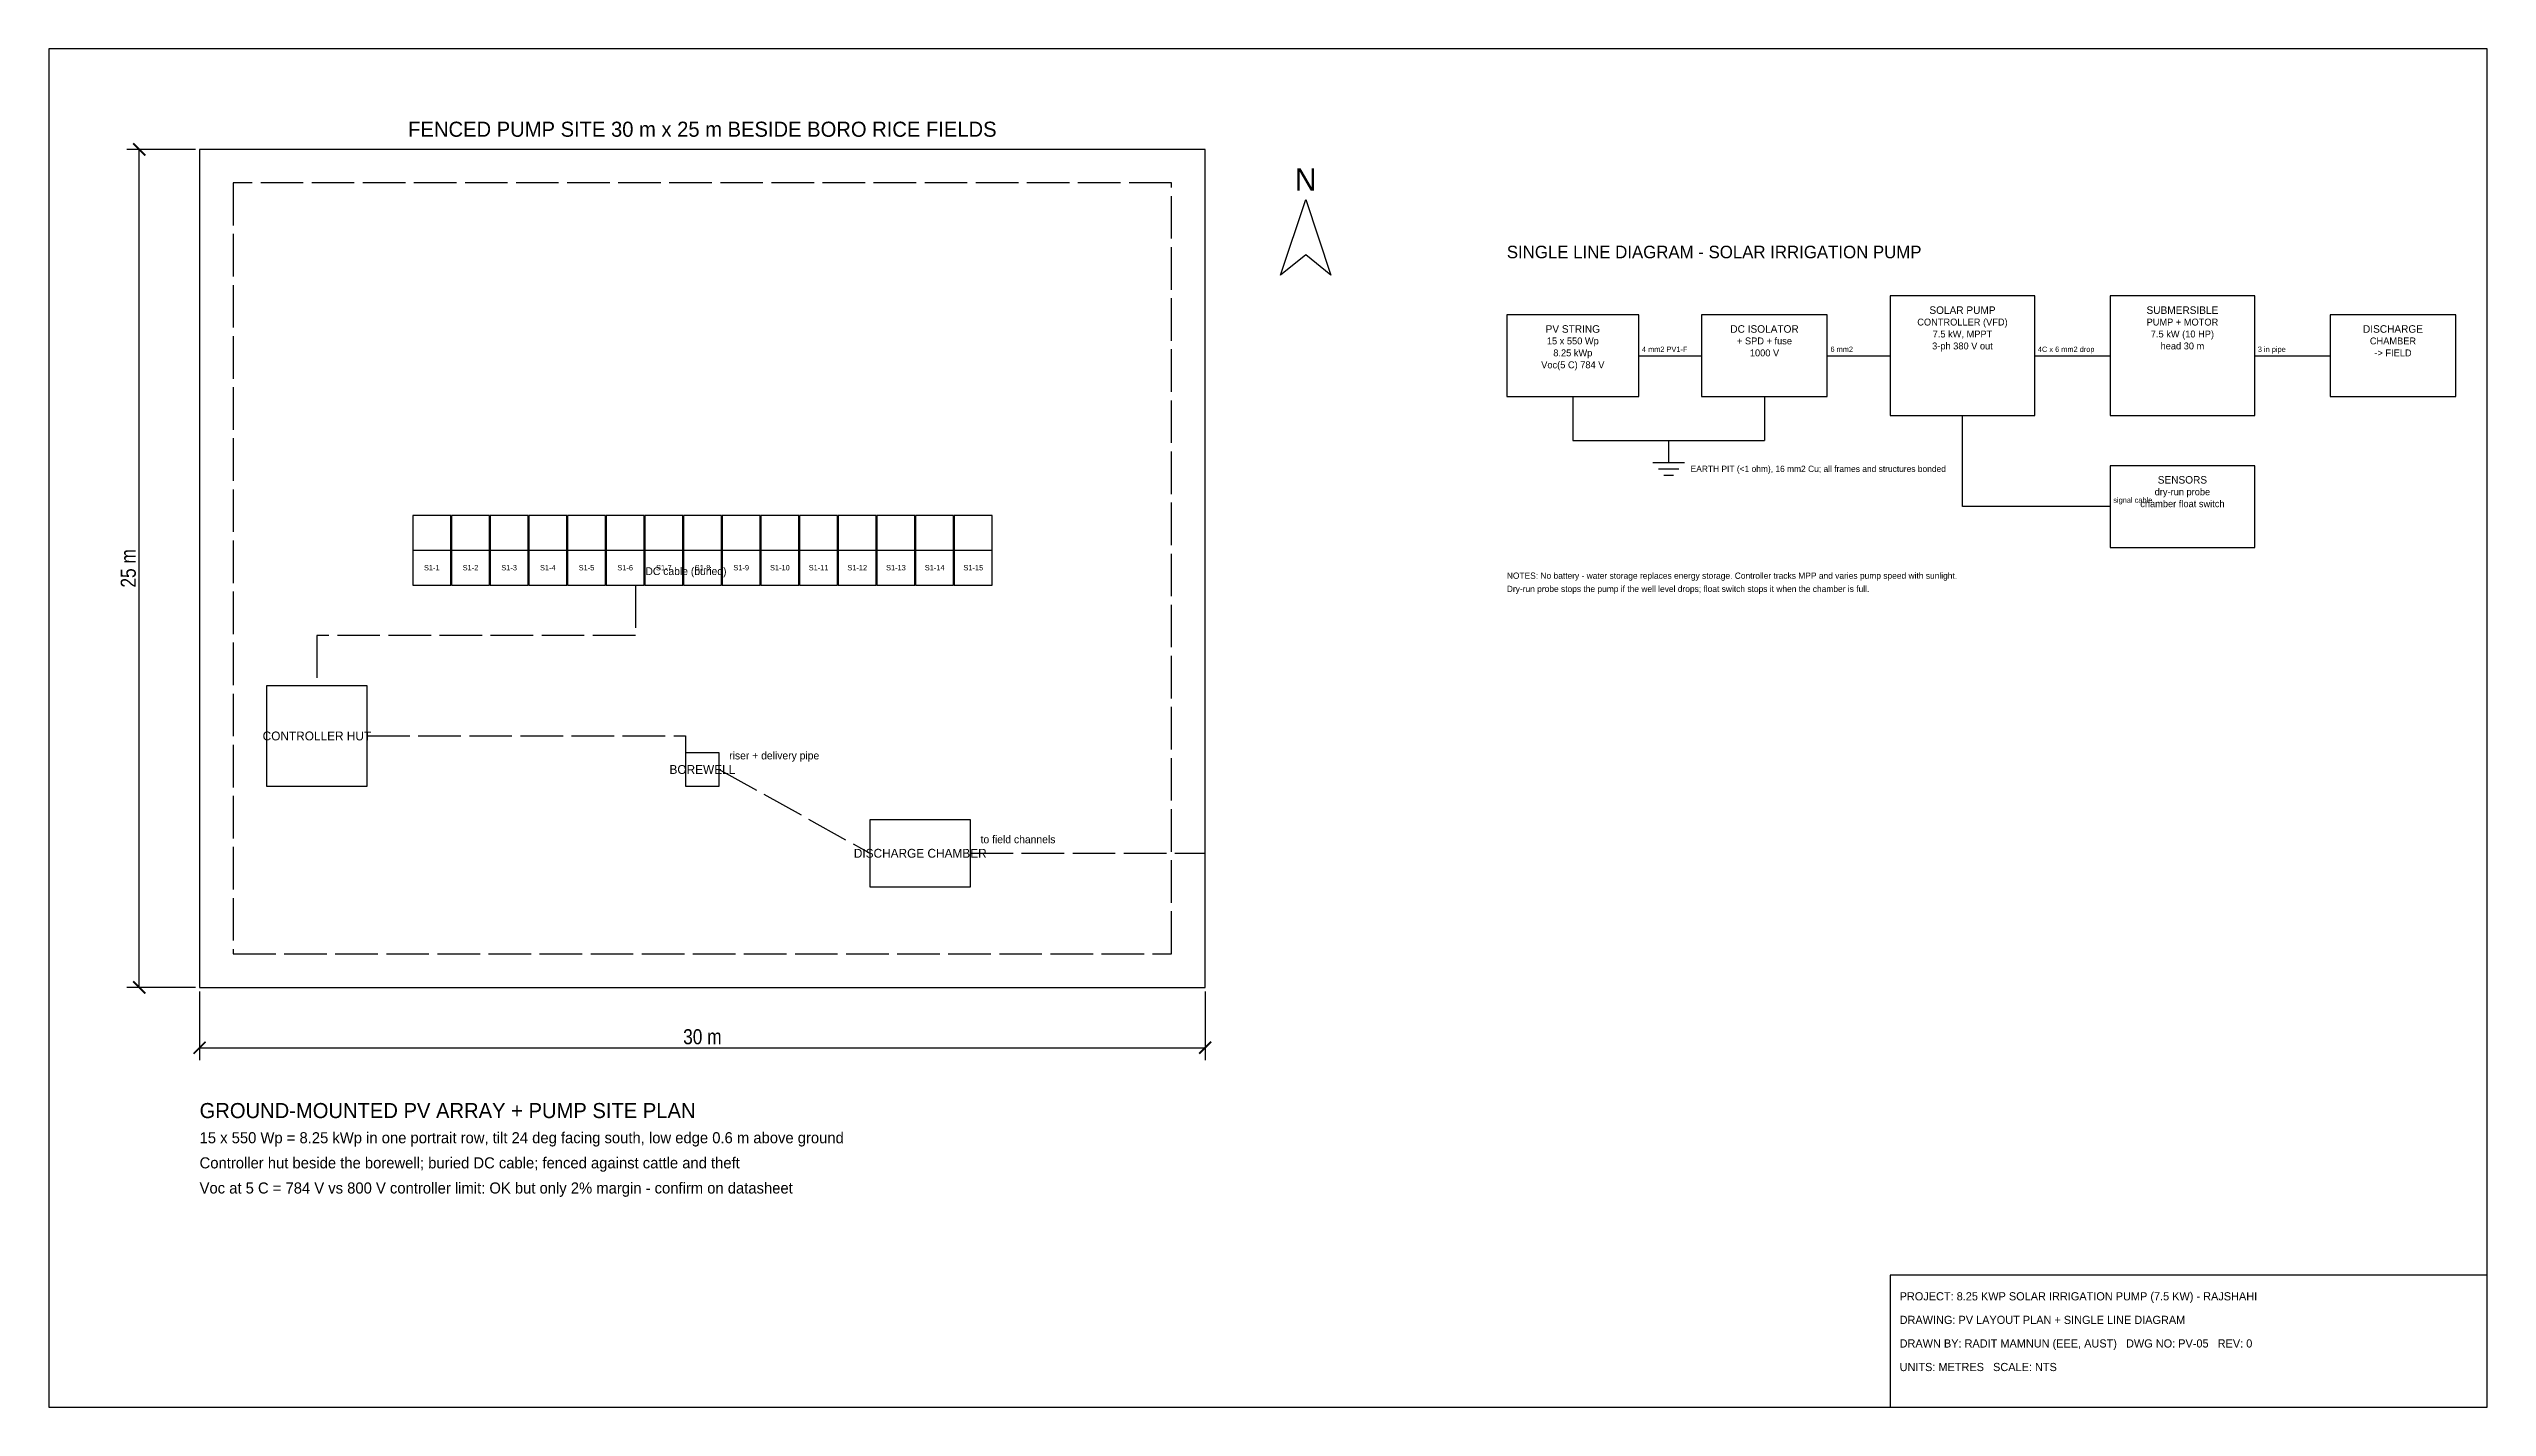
# Model space of a CAD drawing. Header units: metres. Extents: x -4.5 to 68.2, y -12.5 to 28.
import ezdxf
from ezdxf.enums import TextEntityAlignment as Align

# ---------------------------------------------------------------- set-up
doc = ezdxf.new("R2010")
doc.units = ezdxf.units.M
doc.linetypes.add('DASHED', pattern=[1.524, 1.27, -0.254])
for name, color, linetype in [('CABLE', 30, 'DASHED'), ('DIM', 7, 'Continuous'), ('OBSTRUCTION', 8, 'Continuous'), ('OUTLINE', 7, 'Continuous'), ('PV_MODULE', 5, 'Continuous'), ('SETBACK', 1, 'DASHED'), ('SLD', 7, 'Continuous'), ('STRING_1', 3, 'Continuous'), ('STRUCTURE', 8, 'Continuous'), ('TEXT', 7, 'Continuous'), ('TITLE', 7, 'Continuous')]:
    doc.layers.add(name, color=color, linetype=linetype)
doc.styles.add('OpenSansCondensed-Light', font='OpenSansCondensed-Light.ttf')
doc.dimstyles.new('EZDXF', dxfattribs={"dimtxt": 0.25, "dimasz": 0.175, "dimexe": 0.375, "dimexo": 0.125, "dimgap": 0.1, "dimtad": 1, "dimlfac": 100, "dimzin": 12, "dimdsep": 46, "dimtxsty": 'OpenSansCondensed-Light', "dimblk": 'ARCHTICK', "dimcen": 2.5, "dimazin": 3, "dimtfac": 0.5, "dimtmove": 2, "dimatfit": 3, "dimfxl": 1, "dimarcsym": 0})

# ---------------------------------------------------------------- blocks, each defined once
blk = doc.blocks.new('_ARCHTICK')
at = {"color": 0, "linetype": 'ByBlock', "const_width": 0.15}
blk.add_lwpolyline([(-0.5, -0.5), (0.5, 0.5)], dxfattribs=at)

msp = doc.modelspace()

# ---------------------------------------------------------------- linework, layer by layer
at = {"layer": 'CABLE'}
for points in [[(13, 12), (13, 10.5), (3.5, 10.5), (3.5, 9)], [(5, 7.5), (14.5, 7.5), (14.5, 6.5)], [(15.5, 6.5), (20, 4)], [(23, 4), (30, 4)]]:
    msp.add_lwpolyline(points, dxfattribs=at)
at = {"layer": 'OBSTRUCTION'}
msp.add_lwpolyline([(14.5, 6), (15.5, 6), (15.5, 7), (14.5, 7)], close=True, dxfattribs=at)
at = {"layer": 'OUTLINE'}
msp.add_lwpolyline([(0, 0), (30, 0), (30, 25), (0, 25)], close=True, dxfattribs=at)
at = {"layer": 'PV_MODULE'}
for points in [[(6.36, 13.041), (7.494, 13.041)], [(7.514, 13.041), (8.648, 13.041)], [(8.668, 13.041), (9.802, 13.041)], [(9.822, 13.041), (10.956, 13.041)], [(10.976, 13.041), (12.11, 13.041)], [(12.13, 13.041), (13.264, 13.041)], [(13.284, 13.041), (14.418, 13.041)], [(14.438, 13.041), (15.572, 13.041)], [(15.592, 13.041), (16.726, 13.041)], [(16.746, 13.041), (17.88, 13.041)], [(17.9, 13.041), (19.034, 13.041)], [(19.054, 13.041), (20.188, 13.041)], [(20.208, 13.041), (21.342, 13.041)], [(21.362, 13.041), (22.496, 13.041)], [(22.516, 13.041), (23.65, 13.041)]]:
    msp.add_lwpolyline(points, dxfattribs=at)
at = {"layer": 'SETBACK'}
msp.add_lwpolyline([(1, 1), (29, 1), (29, 24), (1, 24)], close=True, dxfattribs=at)
at = {"layer": 'SLD'}
for points in [[(50.438, 17.062), (54.75, 17.062), (54.75, 20.625), (50.438, 20.625)], [(57, 17.062), (61.312, 17.062), (61.312, 20.625), (57, 20.625)], [(39, 17.625), (42.938, 17.625), (42.938, 20.062), (39, 20.062)], [(44.812, 17.625), (48.562, 17.625), (48.562, 20.062), (44.812, 20.062)], [(63.562, 17.625), (67.312, 17.625), (67.312, 20.062), (63.562, 20.062)], [(57, 13.125), (61.312, 13.125), (61.312, 15.562), (57, 15.562)]]:
    msp.add_lwpolyline(points, close=True, dxfattribs=at)
for points in [[(42.938, 18.844), (44.812, 18.844)], [(48.562, 18.844), (50.438, 18.844)], [(54.75, 18.844), (57, 18.844)], [(61.312, 18.844), (63.562, 18.844)], [(40.969, 17.625), (40.969, 16.312)], [(46.688, 17.625), (46.688, 16.312)], [(57, 14.344), (52.594, 14.344), (52.594, 17.062)], [(40.969, 16.312), (46.688, 16.312)], [(43.828, 16.312), (43.828, 15.656)], [(43.359, 15.656), (44.297, 15.656)], [(43.523, 15.469), (44.133, 15.469)], [(43.688, 15.281), (43.969, 15.281)]]:
    msp.add_lwpolyline(points, dxfattribs=at)
at = {"layer": 'STRING_1'}
for points in [[(6.36, 12), (7.494, 12), (7.494, 14.081), (6.36, 14.081)], [(7.514, 12), (8.648, 12), (8.648, 14.081), (7.514, 14.081)], [(8.668, 12), (9.802, 12), (9.802, 14.081), (8.668, 14.081)], [(9.822, 12), (10.956, 12), (10.956, 14.081), (9.822, 14.081)], [(10.976, 12), (12.11, 12), (12.11, 14.081), (10.976, 14.081)], [(12.13, 12), (13.264, 12), (13.264, 14.081), (12.13, 14.081)], [(13.284, 12), (14.418, 12), (14.418, 14.081), (13.284, 14.081)], [(14.438, 12), (15.572, 12), (15.572, 14.081), (14.438, 14.081)], [(15.592, 12), (16.726, 12), (16.726, 14.081), (15.592, 14.081)], [(16.746, 12), (17.88, 12), (17.88, 14.081), (16.746, 14.081)], [(17.9, 12), (19.034, 12), (19.034, 14.081), (17.9, 14.081)], [(19.054, 12), (20.188, 12), (20.188, 14.081), (19.054, 14.081)], [(20.208, 12), (21.342, 12), (21.342, 14.081), (20.208, 14.081)], [(21.362, 12), (22.496, 12), (22.496, 14.081), (21.362, 14.081)], [(22.516, 12), (23.65, 12), (23.65, 14.081), (22.516, 14.081)]]:
    msp.add_lwpolyline(points, close=True, dxfattribs=at)
at = {"layer": 'STRUCTURE'}
for points in [[(2, 6), (5, 6), (5, 9), (2, 9)], [(20, 3), (23, 3), (23, 5), (20, 5)]]:
    msp.add_lwpolyline(points, close=True, dxfattribs=at)
at = {"layer": 'TEXT'}
msp.add_lwpolyline([(32.25, 21.25), (33, 23.5), (33.75, 21.25), (33, 21.85)], close=True, dxfattribs=at)
at = {"layer": 'TITLE'}
for points in [[(-4.5, -12.525), (68.25, -12.525), (68.25, 28), (-4.5, 28)], [(50.438, -12.525), (68.25, -12.525), (68.25, -8.588), (50.438, -8.588)]]:
    msp.add_lwpolyline(points, close=True, dxfattribs=at)

# ---------------------------------------------------------------- texts
at = {"layer": 'SLD'}
for s, height, p in [('SINGLE LINE DIAGRAM - SOLAR IRRIGATION PUMP', 0.375, (39, 21.75)), ('4 mm2 PV1-F', 0.15937, (43.031, 18.956)), ('6 mm2', 0.1594, (48.656, 18.956)), ('4C x 6 mm2 drop', 0.15937, (54.844, 18.956)), ('3 in pipe', 0.1594, (61.406, 18.956)), ('EARTH PIT (<1 ohm), 16 mm2 Cu; all frames and structures bonded', 0.1875, (44.484, 15.375)), ('signal cable', 0.15937, (57.094, 14.456)), ('NOTES: No battery - water storage replaces energy storage. Controller tracks MPP and varies pump speed with sunlight.', 0.1875, (39, 12.188)), ('Dry-run probe stops the pump if the well level drops; float switch stops it when the chamber is full.', 0.1875, (39, 11.794))]:
    msp.add_text(s, height=height, dxfattribs=at).set_placement(p)
for s, height, p in [('PV STRING', 0.225, (40.969, 19.641)), ('DC ISOLATOR', 0.225, (46.688, 19.641)), ('CONTROLLER (VFD)', 0.20625, (52.594, 19.847)), ('SOLAR PUMP', 0.225, (52.594, 20.203)), ('SUBMERSIBLE', 0.225, (59.156, 20.203)), ('PUMP + MOTOR', 0.20625, (59.156, 19.847)), ('DISCHARGE', 0.225, (65.438, 19.641)), ('15 x 550 Wp', 0.20625, (40.969, 19.284)), ('8.25 kWp', 0.2062, (40.969, 18.928)), ('+ SPD + fuse', 0.20625, (46.688, 19.284)), ('1000 V', 0.2062, (46.688, 18.928)), ('3-ph 380 V out', 0.20625, (52.594, 19.134)), ('7.5 kW, MPPT', 0.20625, (52.594, 19.491)), ('7.5 kW (10 HP)', 0.20625, (59.156, 19.491)), ('head 30 m', 0.2062, (59.156, 19.134)), ('CHAMBER', 0.2062, (65.438, 19.284)), ('-> FIELD', 0.2062, (65.438, 18.928)), ('Voc(5 C) 784 V', 0.20625, (40.969, 18.572)), ('dry-run probe', 0.20625, (59.156, 14.784)), ('SENSORS', 0.225, (59.156, 15.141)), ('chamber float switch', 0.20625, (59.156, 14.428))]:
    msp.add_text(s, height=height, dxfattribs=at).set_placement(p, align=Align.MIDDLE_CENTER)
at = {"layer": 'TEXT'}
for s, height, p in [('FENCED PUMP SITE 30 m x 25 m BESIDE BORO RICE FIELDS', 0.45, (15, 25.6)), ('N', 0.675, (33, 24.1)), ('S1-1', 0.16, (6.927, 12.52)), ('S1-2', 0.16, (8.081, 12.52)), ('S1-3', 0.16, (9.235, 12.52)), ('S1-4', 0.16, (10.389, 12.52)), ('S1-5', 0.16, (11.543, 12.52)), ('S1-6', 0.16, (12.697, 12.52)), ('S1-7', 0.16, (13.851, 12.52)), ('S1-8', 0.16, (15.005, 12.52)), ('S1-9', 0.16, (16.159, 12.52)), ('S1-10', 0.16, (17.313, 12.52)), ('S1-11', 0.16, (18.467, 12.52)), ('S1-12', 0.16, (19.621, 12.52)), ('S1-13', 0.16, (20.775, 12.52)), ('S1-14', 0.16, (21.929, 12.52)), ('S1-15', 0.16, (23.083, 12.52)), ('CONTROLLER HUT', 0.264, (3.5, 7.5)), ('BOREWELL', 0.264, (15, 6.5)), ('DISCHARGE CHAMBER', 0.264, (21.5, 4))]:
    msp.add_text(s, height=height, dxfattribs=at).set_placement(p, align=Align.MIDDLE_CENTER)
for s, height, p in [('DC cable (buried)', 0.231, (13.3, 12.3)), ('riser + delivery pipe', 0.231, (15.8, 6.8)), ('to field channels', 0.231, (23.3, 4.3)), ('GROUND-MOUNTED PV ARRAY + PUMP SITE PLAN', 0.45, (0, -3.9)), ('15 x 550 Wp = 8.25 kWp in one portrait row, tilt 24 deg facing south, low edge 0.6 m above ground', 0.33, (0, -4.65)), ('Controller hut beside the borewell; buried DC cable; fenced against cattle and theft', 0.33, (0, -5.4)), ('Voc at 5 C = 784 V vs 800 V controller limit: OK but only 2% margin - confirm on datasheet', 0.33, (0, -6.15))]:
    msp.add_text(s, height=height, dxfattribs=at).set_placement(p)
at = {"layer": 'TITLE'}
for s, p in [('PROJECT: 8.25 KWP SOLAR IRRIGATION PUMP (7.5 KW) - RAJSHAHI', (50.719, -9.338)), ('DRAWING: PV LAYOUT PLAN + SINGLE LINE DIAGRAM', (50.719, -10.041)), ('DRAWN BY: RADIT MAMNUN (EEE, AUST)   DWG NO: PV-05   REV: 0', (50.719, -10.744)), ('UNITS: METRES   SCALE: NTS', (50.719, -11.447))]:
    msp.add_text(s, height=0.24375, dxfattribs=at).set_placement(p)

# ---------------------------------------------------------------- dimensions: what is measured, and where the dimension line sits
at = {"layer": 'DIM'}
msp.add_linear_dim(base=(-1.8, 0), p1=(0, 0), p2=(0, 25), angle=90, dimstyle='EZDXF', override={"dimtxt": 0.45, "dimasz": 0.36, "dimdec": 2, "dimlfac": 1, "dimpost": '<> m'}, dxfattribs=at).render()
msp.add_linear_dim(base=(0, -1.8), p1=(0, 0), p2=(30, 0), dimstyle='EZDXF', override={"dimtxt": 0.45, "dimasz": 0.36, "dimdec": 2, "dimlfac": 1, "dimpost": '<> m'}, dxfattribs=at).render()

doc.saveas('drawing.dxf')
